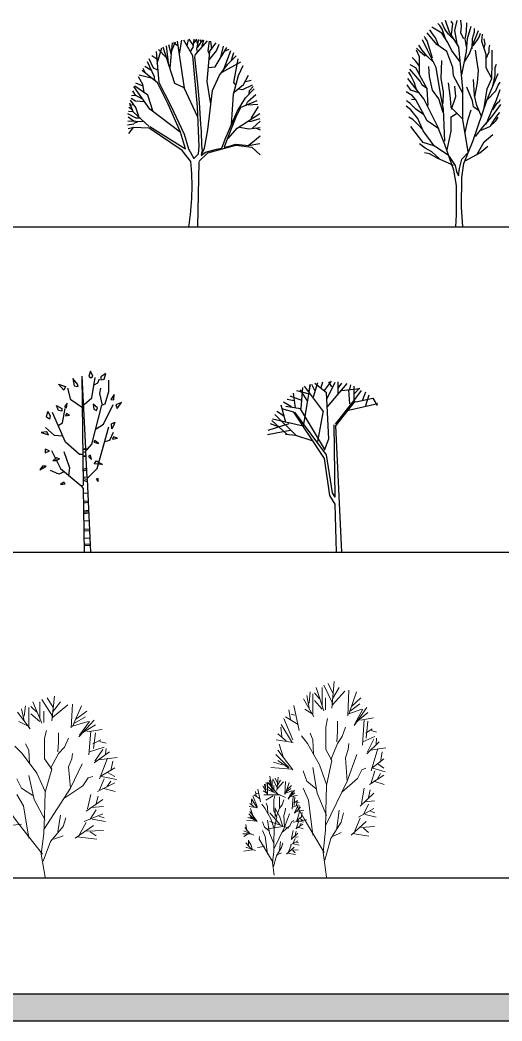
# Model space of a CAD drawing. Header units: millimetres. Extents: x -10794 to 121495, y 177957 to 264658.
# Drawn here: x 70018 to 93043, y 177957 to 225719 of the extents above; entities that cross this region are included whole.
import ezdxf

# ---------------------------------------------------------------- set-up
doc = ezdxf.new("R2010")
doc.units = ezdxf.units.MM
doc.layers.add('www.cad-blocks.net', color=7, linetype='Continuous')
doc.styles.add('ATTR', font='romans.shx', dxfattribs={"width": 0.8, "height": 0.7})

# ---------------------------------------------------------------- blocks, each defined once
blk = doc.blocks.new('A$C230432BC')
for p, q in [((1974, 7700), (1849, 8644)), ((1959, 8705), (2084, 8222)), ((2037, 7580), (2147, 8785)), ((2115, 8423), (2288, 8825)), ((2413, 8624), (2194, 8785)), ((2711, 6615), (2382, 8865)), ((2476, 8263), (2585, 8905)), ((3118, 8162), (2679, 8905)), ((2836, 8644), (2899, 8946)), ((3149, 8664), (2946, 8966)), ((3134, 8544), (3181, 8966)), ((3181, 8785), (3306, 8966)), ((3792, 8885), (3228, 8222)), ((3353, 8684), (3290, 8966)), ((3306, 8504), (3400, 8946)), ((3337, 8564), (3588, 8926)), ((3510, 8845), (3463, 8926)), ((3557, 8644), (3635, 8926)), ((3839, 8403), (3902, 8865)), ((3933, 8383), (4231, 8785)), ((4027, 8484), (3980, 8865)), ((4246, 8403), (4372, 8725)), ((4450, 8102), (4575, 8624)), ((1394, 8001), (1159, 8162)), ((1363, 8363), (1489, 6897)), ((1410, 7801), (1630, 8544)), ((1849, 8062), (1473, 8463)), ((2256, 6836), (1692, 8584)), ((3008, 8363), (3118, 8544)), ((3337, 5732), (3118, 8162)), ((3228, 8222), (3196, 8102)), ((3337, 8363), (3306, 8504)), ((3792, 6937), (3933, 8383)), ((3917, 8222), (3839, 8403)), ((3902, 7981), (4246, 8403)), ((4184, 7640), (4732, 8564)), ((4575, 7479), (4936, 8423)), ((4622, 8383), (4857, 8484)), ((4779, 7760), (5186, 8162)), ((4967, 7961), (5077, 8323)), ((1112, 7479), (815, 7660)), ((1285, 7158), (940, 7881)), ((1238, 7580), (1034, 8022)), ((3196, 8102), (3337, 6816)), ((4387, 7238), (4779, 7760)), ((4513, 7379), (5406, 7881)), ((5077, 6897), (5280, 8022)), ((5296, 7218), (5515, 7700)), ((1128, 7098), (548, 7238)), ((1426, 6877), (696, 7468)), ((846, 7339), (736, 7560)), ((1441, 7479), (1238, 7580)), ((3854, 7600), (4184, 7640)), ((4058, 6515), (4387, 7238)), ((5061, 6334), (5296, 7218)), ((5531, 6796), (5766, 7238)), ((1065, 5611), (298, 6696)), ((971, 6294), (345, 6716)), ((736, 6716), (392, 6856)), ((721, 6796), (517, 7158)), ((783, 6435), (721, 6796)), ((1300, 6977), (1285, 7158)), ((1943, 5852), (1426, 6877)), ((1489, 6897), (2068, 5772)), ((2695, 6636), (2256, 6836)), ((3337, 6816), (3416, 5932)), ((3980, 5852), (3792, 6937)), ((5171, 6756), (5077, 6897)), ((5092, 6435), (5531, 6796)), ((5500, 6555), (5970, 6776)), ((5625, 6937), (5907, 6997)), ((5813, 6515), (6001, 6696)), ((392, 6274), (188, 6254)), ((392, 6254), (251, 6495)), ((705, 6093), (392, 6274)), ((1222, 5491), (971, 6294)), ((3353, 5229), (2695, 6636)), ((3823, 4627), (4058, 6515)), ((4967, 4868), (5061, 6334)), ((5280, 6595), (5484, 6555)), ((5625, 6153), (6048, 6595)), ((5719, 5973), (6126, 6314)), ((5797, 6354), (5813, 6515)), ((298, 5832), (94, 5792)), ((266, 5491), (110, 5912)), ((392, 5691), (141, 6053)), ((376, 5993), (172, 6133)), ((815, 5973), (376, 5993)), ((2523, 4526), (1943, 5852)), ((2068, 5772), (2695, 4426)), ((3416, 3843), (3337, 5732)), ((3416, 5932), (3478, 4888)), ((5233, 5511), (5625, 6153)), ((5421, 5712), (6189, 6033)), ((5641, 5792), (5719, 5953)), ((5750, 5832), (6220, 5852)), ((5907, 5169), (6252, 5752)), ((407, 5189), (16, 5390)), ((266, 5491), (47, 5511)), ((235, 5591), (63, 5691)), ((1034, 4787), (266, 5491)), ((533, 5270), (392, 5691)), ((2507, 4526), (1065, 5611)), ((4654, 4185), (5233, 5511)), ((5406, 5712), (5171, 5229)), ((5233, 4707), (6315, 5410)), ((298, 4908), (0, 4848)), ((768, 5008), (16, 5049)), ((313, 5029), (31, 5229)), ((470, 5008), (298, 4928)), ((564, 5189), (407, 5189)), ((1053, 4786), (2761, 3731)), ((3478, 4888), (3510, 4567)), ((5171, 5229), (4951, 4687)), ((5766, 5049), (5860, 5029)), ((5860, 5029), (6330, 5169)), ((5970, 4707), (6330, 5049)), ((235, 4727), (31, 4687)), ((262, 4745), (41, 4461)), ((1022, 4705), (262, 4745)), ((2603, 3650), (1022, 4705)), ((2761, 3731), (2523, 4526)), ((2695, 4426), (2899, 3723)), ((3510, 4567), (3525, 3884)), ((3666, 3763), (3823, 4627)), ((4951, 4687), (4669, 3984)), ((4795, 4225), (5233, 4707)), ((5359, 4767), (5782, 4687)), ((5782, 4687), (6330, 4747)), ((5891, 3984), (6330, 4346)), ((6111, 4727), (6330, 4627)), ((3384, 3482), (3416, 3843)), ((3525, 3884), (3557, 3642)), ((3837, 3528), (5166, 3893)), ((4497, 3763), (4654, 4185)), ((4669, 3984), (4607, 3803)), ((4607, 3803), (4795, 3843)), ((4795, 3843), (5171, 3944)), ((5166, 3893), (5925, 3812)), ((5171, 3944), (5625, 3904)), ((5625, 3904), (5750, 3884)), ((5750, 3884), (5891, 3984)), ((5750, 3884), (6315, 3984)), ((3015, 3123), (2603, 3650)), ((2899, 3723), (3165, 3261)), ((3165, 3261), (3384, 3482)), ((3394, 3123), (3837, 3528)), ((3510, 3401), (3713, 3562)), ((3525, 3462), (3510, 3401)), ((3525, 3442), (3666, 3763)), ((3557, 3642), (3525, 3522)), ((3525, 3522), (3525, 3462)), ((3713, 3562), (4246, 3703)), ((4246, 3703), (4497, 3763)), ((5925, 3812), (6336, 3447)), ((3394, 3082), (3331, 0))]:
    blk.add_line(p, q)
blk.add_arc((-8552, 1912), 11630, 350.54, 5.9785)
at = {"style": 'ATTR', "width": 0.8, "flags": 9}
blk.add_attdef('ESTCODE', (3125, 0), '', height=35, dxfattribs=at)
blk = doc.blocks.new('A$C0EE62A9F')
for points in [[(1880, 8970), (1728, 9440), (1613, 9618), (1524, 9707)], [(2236, 8995), (2032, 9198), (1855, 9440), (1702, 9757)], [(2973, 3583), (2706, 5120), (2706, 6581), (2528, 8589), (2083, 9287), (1880, 9846)], [(2172, 9173), (2236, 9707), (2147, 9821)], [(2439, 8754), (2325, 9376), (2439, 9846)], [(2757, 8970), (2617, 9237), (2642, 9580), (2617, 9872)], [(2668, 7255), (2884, 8373), (2935, 8995), (3112, 9580)], [(2884, 8589), (2820, 8970), (2884, 9313), (2909, 9732)], [(1257, 8055), (1003, 8881), (914, 9021), (876, 9084)], [(2706, 6378), (2261, 7204), (2236, 7610), (1944, 8373), (1473, 8703), (1003, 9262)], [(1562, 8639), (1410, 9021), (1232, 9262), (1143, 9402)], [(2591, 7877), (2172, 8436), (1994, 8792), (1702, 9237), (1232, 9529)], [(2795, 7877), (3023, 8258), (3201, 8728), (3379, 9173), (3468, 9376)], [(3151, 8500), (3176, 8995), (3265, 9313), (3265, 9465)], [(3201, 8639), (3405, 8932), (3494, 9059), (3557, 9237)], [(4091, 7089), (3824, 7585), (3824, 8233), (3621, 8843), (3646, 9198)], [(1321, 7852), (1003, 8144), (762, 8436), (610, 8678)], [(1855, 4091), (1791, 5616), (1639, 6352), (1435, 7610), (1029, 8436), (787, 8932)], [(3735, 8525), (3786, 8728), (3735, 8970)], [(3824, 8030), (3964, 8347), (3964, 8550), (4002, 8678)], [(914, 8144), (673, 8347), (495, 8525)], [(1054, 5793), (1003, 6581), (648, 7255), (648, 8118), (495, 8436)], [(3290, 6200), (3405, 6873), (3468, 7471), (3379, 7966), (3316, 8436)], [(3735, 5679), (3875, 6581), (4091, 7089), (4116, 7814), (4116, 8436)], [(673, 7204), (470, 7585), (203, 7737)], [(648, 7674), (470, 7902), (292, 8080)], [(1766, 5463), (1562, 6111), (1257, 6530), (1118, 7178), (1092, 7648)], [(1766, 5882), (1791, 6441), (1677, 7089), (1702, 7941)], [(4142, 6708), (4256, 7229), (4256, 7610), (4319, 7763)], [(495, 6556), (381, 6912), (228, 7229), (139, 7382)], [(1029, 6581), (762, 6759), (673, 6962), (178, 7521)], [(2706, 0), (2642, 940), (2668, 2350), (2757, 3024), (3201, 4116), (3875, 6086), (4408, 7318)], [(610, 6403), (228, 6530), (50, 6784)], [(2376, 0), (2414, 584), (2414, 1969), (2287, 2706), (1855, 3939), (1499, 4815), (851, 6111), (89, 7089)], [(2706, 5146), (2147, 5705), (2121, 6149), (2032, 6873)], [(2172, 5616), (2376, 6225), (2325, 6708)], [(3621, 5234), (3379, 5793), (3265, 6264), (3227, 7026)], [(3875, 6060), (4294, 6492), (4408, 6759), (4497, 6912)], [(470, 6060), (292, 6264), (0, 6441)], [(3468, 5552), (3227, 5730), (3176, 6022), (2909, 6670)], [(3824, 4904), (4053, 5438), (4319, 6060), (4497, 6556)], [(2032, 3405), (1346, 3875), (825, 4586), (559, 5171), (228, 5590), (0, 5755)], [(851, 5349), (470, 5616), (203, 5882), (25, 6022)], [(1562, 4675), (1003, 5057), (762, 5501), (470, 6060), (266, 6086)], [(3316, 4320), (3671, 4764), (4091, 5260), (4523, 5844)], [(4142, 5590), (4345, 5908), (4472, 6022), (4497, 6086)], [(1969, 3672), (2147, 4561), (2147, 5260), (2414, 5412)], [(2820, 4498), (2973, 5146), (3112, 5590)], [(4027, 4815), (4230, 5120), (4383, 5349), (4472, 5463)], [(825, 4612), (559, 4879), (317, 5120), (139, 5234)], [(1321, 3875), (825, 4027), (648, 4256), (228, 4790)], [(3582, 4612), (4002, 4790), (4294, 5057), (4408, 5234)], [(3379, 3443), (3735, 4053), (4142, 4409)], [(1588, 3265), (1232, 3583), (914, 3761), (648, 3964)], [(2820, 3151), (3201, 3354), (3532, 3532), (3913, 3850)], [(2261, 2935), (1880, 3113), (1524, 3265), (1118, 3494), (876, 3532)], [(2058, 3354), (2350, 2935), (2414, 2643), (2503, 2439), (2553, 2795), (2668, 3227), (2973, 3557)]]:
    blk.add_lwpolyline(points)
blk = doc.blocks.new('A$C681815A4')
for p, q in [((2419, 8631), (2350, 8397)), ((2533, 8397), (2419, 8631)), ((1574, 8280), (1643, 7929)), ((1803, 8016), (1574, 8280)), ((2009, 8398), (2075, 3190)), ((2009, 8398), (2182, 4938)), ((2350, 8397), (2441, 8309)), ((2441, 8309), (2533, 8397)), ((2493, 7367), (2644, 8335)), ((2770, 8077), (2845, 8270)), ((3149, 8514), (2921, 8367)), ((2921, 8367), (2921, 8221)), ((2921, 8221), (3080, 8250)), ((3080, 8250), (3149, 8514)), ((3298, 7658), (3298, 8206)), ((1141, 7724), (890, 8016)), ((890, 8016), (1232, 7899)), ((1232, 7899), (1141, 7724)), ((1487, 7271), (1336, 7819)), ((1643, 7929), (1825, 7899)), ((1825, 7899), (1803, 8016)), ((2594, 7980), (2770, 8077)), ((2871, 7561), (2921, 7819)), ((3122, 7077), (3298, 7658)), ((2040, 6884), (1487, 7271)), ((2116, 7045), (2493, 7367)), ((2996, 7013), (2871, 7561)), ((3559, 7519), (3400, 7285)), ((3400, 7285), (3537, 7256)), ((3537, 7256), (3559, 7519)), ((319, 6437), (388, 6700)), ((388, 6700), (502, 6495)), ((890, 6759), (799, 6993)), ((799, 6993), (1050, 6846)), ((1050, 6729), (890, 6759)), ((1050, 6846), (1050, 6729)), ((1084, 6174), (1210, 6851)), ((1301, 7110), (1186, 6934)), ((1186, 6934), (1278, 6876)), ((1278, 6876), (1301, 7110)), ((2493, 5142), (2971, 7013)), ((2555, 7051), (2578, 6817)), ((2761, 6876), (2555, 7051)), ((2578, 6817), (2715, 6759)), ((2715, 6759), (2761, 6876)), ((2971, 7013), (3122, 7077)), ((3047, 6110), (3499, 7045)), ((3902, 7139), (3628, 7022)), ((3628, 7022), (3696, 6846)), ((3696, 6846), (3902, 7139)), ((456, 6349), (319, 6437)), ((502, 6495), (456, 6349)), ((1235, 5239), (607, 6658)), ((1278, 6612), (1232, 6495)), ((1232, 6495), (1415, 6525)), ((1415, 6525), (1278, 6612)), ((342, 5735), (68, 5705)), ((707, 5561), (279, 5948)), ((411, 5588), (342, 5735)), ((883, 6045), (1084, 6174)), ((2694, 5884), (3047, 6110)), ((2745, 3981), (3298, 5981)), ((3423, 6115), (3582, 6203)), ((3445, 5881), (3423, 6115)), ((3537, 6057), (3445, 5881)), ((3582, 6203), (3537, 6057)), ((68, 5705), (411, 5588)), ((1084, 5529), (707, 5561)), ((2624, 5325), (2578, 5237)), ((2806, 5179), (2624, 5325)), ((3122, 5271), (3348, 5336)), ((3348, 5336), (3525, 5723)), ((3514, 5501), (3468, 5384)), ((3468, 5384), (3719, 5442)), ((3719, 5442), (3514, 5501)), ((456, 4828), (251, 4916)), ((251, 4916), (251, 4740)), ((251, 4740), (456, 4828)), ((556, 4852), (984, 3981)), ((1426, 4055), (1160, 4787)), ((1889, 4658), (1235, 5239)), ((2055, 4777), (2183, 4768)), ((2062, 4933), (2155, 4933)), ((2062, 4906), (2183, 4896)), ((2155, 4933), (2183, 4951)), ((2212, 4923), (2182, 4938)), ((2183, 4896), (2226, 4915)), ((2189, 4802), (2236, 4875)), ((2189, 4802), (2252, 3550)), ((2279, 4915), (2212, 4923)), ((2237, 4875), (2279, 4915)), ((2280, 4917), (2493, 5142)), ((2578, 5237), (2806, 5179)), ((616, 4360), (799, 4506)), ((799, 4360), (616, 4360)), ((799, 4506), (935, 4448)), ((935, 4448), (799, 4360)), ((2066, 4658), (1889, 4658)), ((2062, 4576), (2205, 4557)), ((2069, 4612), (2198, 4594)), ((2419, 4623), (2327, 4565)), ((2327, 4565), (2464, 4418)), ((2464, 4418), (2419, 4623)), ((2601, 4214), (2715, 4360)), ((2715, 4360), (2989, 4184)), ((137, 4097), (0, 3921)), ((0, 3921), (297, 4097)), ((297, 4097), (137, 4097)), ((908, 3723), (506, 3884)), ((1163, 3829), (908, 3723)), ((984, 3981), (1965, 3175)), ((1386, 3626), (1437, 4046)), ((2069, 3953), (2233, 4008)), ((2076, 3880), (2233, 3925)), ((2275, 3530), (2745, 3981)), ((2989, 4184), (2601, 4214)), ((2069, 3577), (2248, 3596)), ((2069, 3513), (2255, 3486)), ((2076, 3431), (2255, 3367)), ((2252, 3546), (2271, 3531)), ((2256, 3462), (2429, 0)), ((2257, 3462), (2271, 3531)), ((2784, 3512), (2692, 3482)), ((2692, 3482), (2784, 3365)), ((2784, 3365), (2784, 3512)), ((1141, 3336), (981, 3219)), ((981, 3219), (1209, 3248)), ((1209, 3248), (1141, 3336)), ((1966, 3175), (2076, 3190)), ((1968, 3172), (2079, 3034)), ((2076, 3034), (2114, 0)), ((2081, 2430), (2309, 2441)), ((2089, 2826), (2284, 2816)), ((2081, 2357), (2309, 2378)), ((2089, 1899), (2333, 1941)), ((2097, 1972), (2325, 1993)), ((2097, 1847), (2325, 1878)), ((2105, 1493), (2357, 1504)), ((2097, 1087), (2374, 1108)), ((2097, 1014), (2382, 1035)), ((2105, 660), (2398, 681)), ((2114, 379), (2398, 400)), ((2114, 316), (2422, 327))]:
    blk.add_line(p, q)
at = {"style": 'ATTR', "width": 0.8, "flags": 9}
blk.add_attdef('ESTCODE', (2114, 0), '', height=30.6, dxfattribs=at)
blk = doc.blocks.new('A$C3F5D4FC3')
for p, q in [((2130, 6539), (2195, 6775)), ((2261, 6428), (2550, 6792)), ((2563, 6575), (2445, 6775)), ((2813, 6283), (2813, 6775)), ((1669, 6283), (1170, 6411)), ((1577, 6030), (1315, 6447)), ((1341, 5702), (1406, 6539)), ((1695, 6665), (1419, 5012)), ((2221, 5593), (1472, 6592)), ((1657, 6392), (1695, 6665)), ((1893, 6392), (1762, 6665)), ((1827, 6175), (1998, 6737)), ((2353, 6338), (1880, 6701)), ((2366, 6083), (2695, 6756)), ((2379, 5757), (3168, 6701)), ((2813, 6520), (2958, 6720)), ((2945, 6428), (3668, 6502)), ((3270, 5896), (3230, 6453)), ((3273, 6483), (3312, 6647)), ((3444, 5993), (3444, 6592)), ((3457, 6302), (3654, 6520)), ((3472, 6063), (3734, 6425)), ((3786, 6030), (3918, 6375)), ((1065, 6011), (775, 6066)), ((1367, 6030), (906, 6193)), ((1117, 5738), (1039, 6320)), ((2443, 4501), (2343, 6341)), ((2706, 5087), (3472, 6063)), ((2720, 5015), (3500, 6011)), ((3509, 5975), (4193, 6120)), ((3904, 5793), (4049, 6247)), ((4378, 5834), (4201, 6125)), ((631, 5412), (368, 5593)), ((723, 5157), (538, 5847)), ((1051, 5561), (567, 5700)), ((959, 5774), (631, 5957)), ((1314, 5700), (728, 5785)), ((2262, 4111), (1314, 5700)), ((2000, 4390), (2221, 5616)), ((3221, 5648), (4391, 5902)), ((762, 4684), (171, 5229)), ((1419, 5012), (197, 5284)), ((1130, 4648), (289, 5466)), ((2262, 3721), (1051, 5561)), ((2343, 3860), (1091, 5561)), ((894, 4830), (0, 4667)), ((841, 5103), (13, 4830)), ((433, 4975), (118, 5103)), ((2685, 2187), (2645, 5060)), ((2951, 1), (2720, 5015)), ((1132, 4641), (708, 4670)), ((1777, 4419), (1132, 4641)), ((2262, 4056), (2443, 4501)), ((2483, 2244), (2262, 3721)), ((2584, 2355), (2343, 3860)), ((2685, 1909), (2483, 2244)), ((2685, 2187), (2584, 2355)), ((2742, 0), (2685, 1909))]:
    blk.add_line(p, q)
blk = doc.blocks.new('A$C6EF171F0')
at = {"lineweight": 0}
for p, q in [((3946, 7463), (4072, 8636)), ((2620, 7690), (2683, 8182)), ((3220, 7879), (2936, 8144)), ((3472, 7348), (3030, 8371)), ((3377, 7538), (3377, 8371)), ((3977, 7690), (3472, 8485)), ((4009, 8106), (3725, 8561)), ((3977, 7879), (4356, 8371)), ((3977, 7614), (4703, 8220)), ((4861, 7121), (4924, 8258)), ((4924, 7197), (5366, 8182)), ((2904, 7084), (2304, 7879)), ((2620, 7463), (2493, 8030)), ((2841, 7159), (2841, 8106)), ((3377, 7424), (2936, 7803)), ((3567, 7387), (3567, 7917)), ((5019, 7348), (5556, 7651)), ((5082, 7538), (5618, 7917)), ((1547, 6970), (1452, 7387)), ((1799, 7159), (1578, 7197)), ((2052, 6478), (1736, 7576)), ((2841, 7197), (2368, 7424)), ((4861, 7197), (5682, 7424)), ((5240, 6705), (5966, 7500)), ((5271, 6781), (5745, 7424)), ((5303, 6818), (6029, 7273)), ((1641, 5947), (1010, 6742)), ((1673, 6060), (1168, 7008)), ((1989, 6742), (1262, 7084)), ((3599, 6629), (3693, 7008)), ((4261, 6439), (4261, 6894)), ((5618, 6932), (6345, 7045)), ((5714, 5833), (5808, 6970)), ((5934, 6136), (6029, 6894)), ((1294, 6023), (821, 6326)), ((1042, 6212), (979, 6629)), ((2525, 5909), (2178, 6250)), ((2841, 6060), (2683, 6363)), ((3599, 5644), (3599, 6629)), ((4230, 5985), (4261, 6439)), ((4261, 5909), (4545, 6212)), ((4545, 6212), (4735, 6629)), ((5745, 5985), (6439, 6212)), ((5903, 6363), (6281, 6553)), ((6219, 6478), (6534, 6402)), ((1705, 5947), (726, 6060)), ((1136, 5265), (884, 5871)), ((3220, 4962), (2525, 5909)), ((2872, 5417), (2841, 6060)), ((3882, 5190), (4261, 5909)), ((4893, 5644), (4924, 5909)), ((5966, 5454), (6692, 5985)), ((5997, 5530), (6376, 6099)), ((6502, 5871), (6534, 6136)), ((1452, 4848), (695, 5417)), ((1673, 4735), (821, 5606)), ((3946, 5151), (3599, 5644)), ((4735, 5265), (4893, 5644)), ((4830, 4243), (4735, 5265)), ((4830, 4243), (5398, 5417)), ((6187, 5606), (7071, 5720)), ((6219, 4697), (6597, 5682)), ((6755, 5076), (6849, 5530)), ((1610, 4773), (410, 4848)), ((1073, 4962), (568, 5076)), ((1452, 4811), (821, 5151)), ((3094, 3712), (2841, 4848)), ((3630, 4091), (3220, 4962)), ((3630, 4053), (3946, 5151)), ((5682, 4735), (5903, 4811)), ((6250, 4811), (6945, 5227)), ((6313, 4811), (7039, 4659)), ((6597, 5000), (6945, 4811)), ((474, 3902), (347, 4470)), ((2493, 4243), (2273, 4697)), ((4514, 3750), (5429, 4356)), ((5429, 4356), (5682, 4735)), ((6124, 4091), (6945, 4508)), ((6219, 4167), (6439, 4697)), ((6566, 4318), (6755, 4584)), ((1262, 3523), (127, 3902)), ((821, 3674), (221, 4205)), ((2589, 3409), (2273, 3940)), ((3030, 3902), (2493, 4243)), ((3567, 2273), (4830, 4243)), ((3599, 2917), (3630, 4053)), ((5650, 3258), (5808, 3940)), ((6061, 3523), (6155, 3864)), ((6376, 4243), (6976, 4091)), ((316, 3637), (0, 3637)), ((537, 3599), (127, 3409)), ((947, 3637), (316, 3637)), ((1894, 3182), (1926, 3409)), ((2841, 1856), (2589, 3409)), ((3630, 2728), (3094, 3712)), ((5587, 3144), (6376, 3712)), ((5808, 3334), (6408, 3371)), ((663, 2652), (663, 3068)), ((915, 2689), (663, 3031)), ((2336, 2576), (1894, 3182)), ((3567, 2083), (3599, 2917)), ((4230, 2159), (4356, 2955)), ((5492, 2652), (6376, 3031)), ((5776, 2765), (6061, 3220)), ((6187, 2917), (6439, 2841)), ((947, 2311), (347, 2841)), ((1452, 2159), (347, 2462)), ((1105, 2235), (915, 2689)), ((1957, 2462), (1705, 2425)), ((2493, 2538), (1957, 2462)), ((2841, 1932), (2336, 2576)), ((3882, 1705), (4483, 2425)), ((4483, 2425), (4608, 2841)), ((5051, 1856), (5934, 2462)), ((5271, 2046), (5587, 2614)), ((5871, 2765), (6502, 2652)), ((1105, 2235), (127, 2122)), ((3504, 1098), (2841, 1932)), ((3441, 1098), (3567, 2083)), ((4040, 1819), (4483, 1970)), ((5145, 1932), (6092, 1819)), ((5618, 2197), (6408, 2235)), ((5776, 2159), (6061, 1970)), ((3535, 758), (3882, 1705)), ((3630, 0), (3441, 1098))]:
    blk.add_line(p, q, dxfattribs=at)
blk = doc.blocks.new('A$C45800A75')
at = {"lineweight": 0}
for p, q in [((4279, 8308), (3863, 9168)), ((4306, 8758), (4071, 9250)), ((4253, 8063), (4358, 9331)), ((3160, 8063), (3056, 8676)), ((3160, 8308), (3212, 8840)), ((3342, 7735), (3342, 8758)), ((3654, 8513), (3420, 8799)), ((3863, 7940), (3498, 9045)), ((3785, 8144), (3785, 9045)), ((4279, 8513), (4592, 9045)), ((4279, 8226), (4878, 8881)), ((5008, 7694), (5061, 8923)), ((5061, 7776), (5425, 8840)), ((2691, 6999), (2431, 8186)), ((3394, 7654), (2899, 8513)), ((3785, 8022), (3420, 8431)), ((3941, 7981), (3941, 8554)), ((5139, 7940), (5581, 8267)), ((5191, 8144), (5633, 8554)), ((2639, 7285), (2040, 7654)), ((2275, 7531), (2197, 7981)), ((2483, 7735), (2301, 7776)), ((3342, 7776), (2952, 8022)), ((5008, 7776), (5685, 8022)), ((5321, 7244), (5920, 8104)), ((5347, 7326), (5737, 8022)), ((5373, 7367), (5972, 7858)), ((2353, 6425), (1832, 7285)), ((2379, 6548), (1962, 7572)), ((3967, 7162), (4045, 7572)), ((4514, 6958), (4514, 7449)), ((5633, 7490), (6232, 7612)), ((5712, 6303), (5790, 7531)), ((5894, 6630), (5972, 7449)), ((2066, 6508), (1676, 6835)), ((1858, 6712), (1806, 7162)), ((3082, 6385), (2796, 6753)), ((3342, 6548), (3212, 6876)), ((3967, 6098), (3967, 7162)), ((4488, 6467), (4514, 6958)), ((4514, 6385), (4748, 6712)), ((4748, 6712), (4904, 7162)), ((5737, 6467), (6310, 6712)), ((5868, 6876), (6180, 7080)), ((6128, 6999), (6389, 6917)), ((2405, 6425), (1598, 6548)), ((1936, 5689), (1728, 6343)), ((3654, 5361), (3082, 6385)), ((3368, 5853), (3342, 6548)), ((4201, 5607), (4514, 6385)), ((5035, 6098), (5061, 6385)), ((5920, 5893), (6518, 6467)), ((5946, 5975), (6258, 6590)), ((6362, 6343), (6389, 6630)), ((2197, 5239), (1572, 5853)), ((2379, 5116), (1676, 6057)), ((4253, 5566), (3967, 6098)), ((4904, 5689), (5035, 6098)), ((4982, 4584), (5451, 5853)), ((6102, 6057), (6831, 6180)), ((6128, 5075), (6440, 6139)), ((6570, 5484), (6649, 5975)), ((1884, 5361), (1468, 5484)), ((2197, 5198), (1676, 5566)), ((3993, 4421), (3654, 5361)), ((3993, 4379), (4253, 5566)), ((4982, 4584), (4904, 5689)), ((6154, 5198), (6727, 5648)), ((6440, 5403), (6727, 5198)), ((1390, 4216), (1285, 4829)), ((2327, 5157), (1337, 5239)), ((3056, 4584), (2874, 5075)), ((3551, 4011), (3342, 5239)), ((5477, 4707), (5685, 5116)), ((5685, 5116), (5868, 5198)), ((6050, 4421), (6727, 4871)), ((6128, 4502), (6310, 5075)), ((6206, 5198), (6805, 5034)), ((6414, 4666), (6570, 4953)), ((1198, 3930), (950, 4360)), ((1081, 4135), (1028, 4442)), ((1081, 4258), (1107, 4524)), ((1172, 3971), (1172, 4483)), ((1676, 3970), (1181, 4543)), ((1328, 4360), (1211, 4503)), ((1393, 4114), (1211, 4319)), ((1432, 4073), (1250, 4626)), ((1393, 4176), (1393, 4626)), ((1640, 4258), (1432, 4687)), ((1471, 4094), (1471, 4380)), ((1653, 4483), (1536, 4728)), ((1627, 4135), (1679, 4769)), ((1640, 4360), (1796, 4626)), ((1640, 4217), (1940, 4544)), ((2005, 3951), (2031, 4565)), ((2031, 3992), (2213, 4524)), ((2096, 4176), (2317, 4380)), ((3498, 4216), (3056, 4584)), ((3941, 2456), (4982, 4584)), ((3967, 3152), (3993, 4379)), ((4722, 4052), (5477, 4707)), ((6258, 4584), (6753, 4421)), ((690, 3378), (482, 3889)), ((820, 3746), (521, 3930)), ((638, 3869), (599, 4094)), ((742, 3971), (651, 3992)), ((846, 3603), (716, 4196)), ((1172, 3992), (976, 4114)), ((1259, 3929), (999, 3929)), ((2040, 3807), (1103, 4216)), ((1442, 3889), (1103, 3684)), ((1780, 3929), (1259, 3929)), ((1484, 3685), (1523, 3889)), ((1757, 3582), (1757, 3828)), ((2005, 3992), (2343, 4114)), ((2070, 4073), (2291, 4237)), ((2161, 3726), (2460, 4155)), ((2174, 3767), (2369, 4114)), ((2187, 3787), (2486, 4033)), ((2317, 3848), (2617, 3910)), ((2356, 3255), (2395, 3869)), ((2447, 3419), (2486, 3828)), ((3134, 3684), (2874, 4257)), ((3993, 2947), (3551, 4011)), ((5607, 3397), (6258, 4011)), ((5659, 3520), (5790, 4257)), ((5998, 3807), (6076, 4175)), ((703, 3316), (299, 3378)), ((534, 3357), (338, 3521)), ((430, 3460), (404, 3685)), ((677, 3316), (417, 3746)), ((1041, 3296), (898, 3480)), ((1172, 3378), (1107, 3541)), ((1185, 3030), (1172, 3378)), ((1484, 3153), (1484, 3685)), ((1745, 3337), (1757, 3582)), ((1757, 3296), (1875, 3460)), ((1875, 3460), (1953, 3685)), ((2369, 3337), (2656, 3460)), ((2434, 3541), (2590, 3644)), ((2473, 3091), (2630, 3398)), ((2561, 3438), (2587, 3684)), ((2926, 2783), (2561, 3438)), ((2565, 3603), (2695, 3562)), ((2682, 3275), (2695, 3419)), ((3342, 2006), (3134, 3684)), ((5763, 2988), (5998, 3479)), ((5790, 3602), (6284, 3642)), ((599, 2723), (287, 3030)), ((690, 2662), (338, 3132)), ((599, 2703), (338, 2887)), ((469, 2948), (365, 3275)), ((1328, 2784), (1041, 3296)), ((1780, 2497), (1285, 3070)), ((1627, 2887), (1484, 3153)), ((1497, 2293), (1627, 2887)), ((1546, 2865), (1546, 3315)), ((1754, 2906), (1546, 3274)), ((1601, 2907), (1757, 3296)), ((1910, 2415), (1754, 2906)), ((1953, 2948), (2018, 3153)), ((1992, 2395), (1953, 2948)), ((1992, 2395), (2226, 3030)), ((2018, 3153), (2031, 3296)), ((2460, 3050), (2760, 3337)), ((2551, 3132), (2916, 3194)), ((2565, 2641), (2721, 3173)), ((2578, 2703), (2864, 2928)), ((2786, 2846), (2825, 3091)), ((3941, 2251), (3967, 3152)), ((4488, 2333), (4592, 3192)), ((4696, 2620), (4800, 3070)), ((5529, 2865), (6258, 3274)), ((5841, 2988), (6362, 2865)), ((6102, 3152), (6310, 3070)), ((195, 2211), (143, 2518)), ((664, 2682), (169, 2723)), ((443, 2784), (234, 2846)), ((1028, 2395), (937, 2641)), ((1250, 2211), (1028, 2395)), ((1910, 2415), (1103, 2292)), ((1276, 2109), (1172, 2723)), ((2197, 2333), (1285, 2660)), ((1497, 2314), (1328, 2784)), ((1471, 1331), (1992, 2395)), ((1862, 2129), (2239, 2457)), ((2239, 2457), (2343, 2662)), ((2343, 2662), (2434, 2703)), ((2613, 2660), (2405, 2620)), ((2526, 2314), (2864, 2539)), ((2565, 2354), (2656, 2641)), ((2604, 2703), (2903, 2620)), ((3056, 2742), (2613, 2660)), ((2630, 2395), (2877, 2314)), ((2708, 2436), (2786, 2580)), ((2721, 2805), (2864, 2703)), ((3342, 2088), (2926, 2783)), ((4201, 1842), (4696, 2620)), ((5165, 2006), (5894, 2660)), ((5347, 2210), (5607, 2824)), ((5633, 2374), (6284, 2415)), ((130, 2068), (0, 2068)), ((521, 2007), (52, 2211)), ((221, 2048), (52, 1945)), ((338, 2088), (91, 2375)), ((391, 2068), (130, 2068)), ((781, 1822), (794, 1945)), ((1068, 1945), (937, 2232)), ((1172, 1106), (1068, 1945)), ((1497, 1577), (1276, 2109)), ((1484, 1679), (1497, 2293)), ((2304, 1802), (2630, 2109)), ((2330, 1863), (2395, 2232)), ((2395, 1904), (2643, 1925)), ((2499, 2007), (2539, 2191)), ((3889, 1187), (3342, 2088)), ((3837, 1187), (3941, 2251)), ((4331, 1965), (4696, 2128)), ((5243, 2088), (6024, 1965)), ((5763, 2333), (5998, 2128)), ((391, 1352), (143, 1638)), ((599, 1270), (143, 1434)), ((273, 1536), (273, 1761)), ((377, 1556), (273, 1741)), ((456, 1311), (377, 1556)), ((807, 1434), (703, 1413)), ((963, 1495), (781, 1822)), ((1028, 1475), (807, 1434)), ((1172, 1147), (963, 1495)), ((1471, 1229), (1484, 1679)), ((1745, 1270), (1796, 1700)), ((1849, 1413), (1901, 1638)), ((2083, 1106), (2447, 1434)), ((2174, 1209), (2304, 1516)), ((2265, 1536), (2630, 1741)), ((2382, 1597), (2499, 1843)), ((2421, 1597), (2682, 1536)), ((2551, 1679), (2656, 1638)), ((3915, 819), (4201, 1842)), ((456, 1311), (52, 1250)), ((1445, 697), (1172, 1147)), ((1419, 697), (1471, 1229)), ((1458, 513), (1601, 1025)), ((1601, 1025), (1849, 1413)), ((1666, 1086), (1849, 1168)), ((2122, 1147), (2512, 1086)), ((2317, 1290), (2643, 1311)), ((2382, 1270), (2499, 1168)), ((3993, 0), (3837, 1187)), ((1497, 104), (1419, 697))]:
    blk.add_line(p, q, dxfattribs=at)
blk = doc.blocks.new('FORMAT')
at = {"layer": 'www.cad-blocks.net', "true_color": 0x546d8e}
h = blk.add_hatch(color=155, dxfattribs=at)
h.set_gradient(color1=(68, 68, 68), color2=(84, 109, 142), tint=1)
h.paths.add_polyline_path([(-3336, 179250), (-3336, 177957), (121495, 177957), (121495, 179250)])
at = {"layer": 'www.cad-blocks.net', "color": 155, "true_color": 0x546d8e}
for p, q in [((-3336, 215847), (121495, 215847)), ((-3336, 200332), (121495, 200332)), ((-3336, 184788), (121495, 184788)), ((-3336, 179250), (121495, 179250)), ((-3336, 179250), (121495, 179250)), ((-3336, 177957), (121495, 177957))]:
    blk.add_line(p, q, dxfattribs=at)

msp = doc.modelspace()

# ---------------------------------------------------------------- block references
for name, p in [('A$C0EE62A9F', (88460, 215847)), ('A$C230432BC', (75161, 215847)), ('A$C681815A4', (70964, 200332)), ('A$C45800A75', (80665, 184817)), ('A$C6EF171F0', (67596, 184817))]:
    msp.add_blockref(name, p)
at = {"xscale": 1.2, "yscale": 1.2, "zscale": 1.2}
msp.add_blockref('A$C3F5D4FC3', (81844, 200332), dxfattribs=at)
at = {"layer": 'www.cad-blocks.net'}
msp.add_blockref('FORMAT', (0, 0), dxfattribs=at)

doc.saveas('drawing.dxf')
